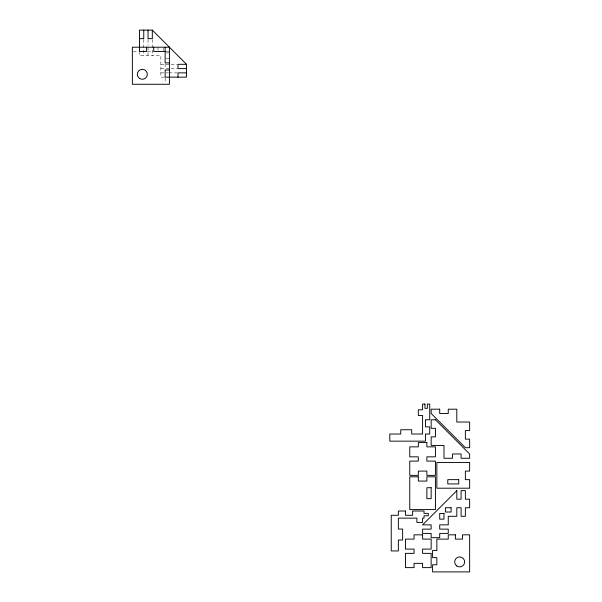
<?xml version="1.0" encoding="UTF-8"?>
<svg xmlns="http://www.w3.org/2000/svg" width="602" height="602" viewBox="0 0 602 602"><rect width="100%" height="100%" fill="white"/><g stroke="black" fill="none" stroke-linecap="round" stroke-linejoin="round"><path stroke-width="0.45" stroke-dasharray="3.01 2.26" d="M133.245 51.486L138.595 51.486M147.505 51.486L152.848 51.486M166.001 51.486L169.425 51.486M166.001 52.908L169.425 52.908M166.001 58.612L169.425 58.612M160.869 64.316L169.425 64.316M171.134 64.316L177.123 64.316M160.869 68.59L169.425 68.59M171.134 68.59L177.123 68.59M160.869 72.872L168.568 72.872M169.117 72.872L177.123 72.872M164.293 77.146L160.869 77.146L160.869 55.76L139.483 55.76L139.483 52.344M165.144 63.782L165.144 69.132M165.144 78.042L165.144 82.497M163.721 48.062L163.721 50.628M158.017 47.212L158.017 50.628M152.314 39.506L152.314 55.76M148.039 39.506L148.039 45.496M148.039 47.212L148.039 55.76M143.758 39.506L143.758 55.76"/><path stroke-width="0.9" d="M169.425 70.02L165.144 70.02L165.144 77.146L186.53 77.146L186.53 64.316L152.314 30.1L139.483 30.1L139.483 51.486L146.61 51.486L146.61 47.212M139.483 38.656L143.758 38.656L143.758 30.1M165.144 51.486L153.743 51.486L153.743 47.212M169.425 62.894L165.144 62.894L165.144 47.212M186.53 64.316L177.981 64.316L177.981 68.59L186.53 68.59M186.53 72.872L177.981 72.872L177.981 77.146M152.314 30.1L152.314 38.656L148.039 38.656L148.039 30.1M456.813 490.638L422.596 524.854L431.152 524.854L431.152 529.128L422.596 529.128L422.596 533.41L431.152 533.41L431.152 537.684L439.708 537.684L439.708 533.41L448.257 533.41L448.257 529.128L439.708 529.128L439.708 524.854L448.257 524.854L448.257 516.298L456.813 516.298L456.813 507.742L461.087 507.742L461.087 516.298L465.369 516.298L465.369 507.742L469.643 507.742L469.643 499.186L465.369 499.186L465.369 490.638L461.087 490.638L461.087 499.186L456.813 499.186L456.813 490.638M169.425 47.212L132.357 47.212L132.357 84.28L169.425 84.28L169.425 47.212M424.974 404.085L422.596 404.085L422.596 409.789L418.322 409.789L418.322 415.493L422.596 415.493L422.596 434.027L411.663 434.027L411.663 429.745L400.736 429.745L400.736 434.027L389.803 434.027L389.803 441.153L425.448 441.153L425.448 434.027L429.723 434.027L429.723 426.893L425.448 426.893L425.448 419.767L429.723 419.767L429.723 404.085L427.352 404.085L427.352 408.359L424.974 408.359L424.974 404.085M439.708 409.194L431.152 409.194L431.152 413.476L465.369 447.692L469.643 447.692L469.643 439.136L465.369 439.136L465.369 430.581L469.643 430.581L469.643 422.032L456.813 422.032L456.813 409.194L448.257 409.194L448.257 413.476L439.708 413.476L439.708 409.194M435.427 419.767L431.152 419.767L431.152 428.323L435.427 428.323L435.427 436.879L431.152 436.879L431.152 445.427L443.983 445.427L443.983 458.265L452.538 458.265L452.538 453.983L461.087 453.983L461.087 458.265L469.643 458.265L469.643 453.983L435.427 419.767M426.871 442.575L418.322 442.575L418.322 446.857L409.766 446.857L409.766 456.835L418.322 456.835L418.322 461.109L409.766 461.109L409.766 475.369L418.322 475.369L418.322 471.095L426.871 471.095L426.871 475.369L435.427 475.369L435.427 461.109L426.871 461.109L426.871 456.835L435.427 456.835L435.427 446.857L426.871 446.857L426.871 442.575M469.643 462.539L436.856 462.539L436.856 488.199L469.643 488.199L469.643 479.643L465.369 479.643L465.369 471.095L469.643 471.095L469.643 462.539M418.322 476.799L409.766 476.799L409.766 509.585L435.427 509.585L435.427 476.799L426.871 476.799L426.871 481.073L418.322 481.073L418.322 476.799M458.716 479.643L447.783 479.643L447.783 483.925L458.716 483.925L458.716 479.643M431.152 487.725L426.871 487.725L426.871 498.659L431.152 498.659L431.152 487.725M451.109 507.742L445.405 507.742L445.405 512.024L451.109 512.024L451.109 507.742M405.485 511.015L398.358 511.015L398.358 515.289L391.232 515.289L391.232 550.935L398.358 550.935L398.358 540.002L402.64 540.002L402.64 529.068L398.358 529.068L398.358 518.141L416.893 518.141L416.893 522.416L422.596 522.416L422.596 518.141L424.019 518.141L424.019 515.763L428.3 515.763L428.3 513.386L424.019 513.386L424.019 511.015L412.618 511.015L412.618 515.289L405.485 515.289L405.485 511.015M443.983 513.446L439.708 513.446L439.708 519.15L443.983 519.15L443.983 513.446M422.596 534.832L414.041 534.832L414.041 539.106L405.485 539.106L405.485 549.092L414.041 549.092L414.041 553.366L405.485 553.366L405.485 567.626L414.041 567.626L414.041 563.344L422.596 563.344L422.596 567.626L431.152 567.626L431.152 553.366L422.596 553.366L422.596 549.092L431.152 549.092L431.152 539.106L422.596 539.106L422.596 534.832M455.39 534.832L448.257 534.832L448.257 539.106L436.856 539.106L436.856 550.514L432.575 550.514L432.575 557.64L436.856 557.64L436.856 564.774L432.575 564.774L432.575 571.9L469.643 571.9L469.643 534.832L462.517 534.832L462.517 539.106L455.39 539.106L455.39 534.832M456.79 566A4.989 4.989 0 0 0 464.631 562.366A4.989 4.989 0 0 0 457.565 557.392A4.989 4.989 0 0 0 456.79 566M139.461 78.373A4.989 4.989 0 0 0 147.302 74.746A4.989 4.989 0 0 0 140.236 69.772A4.989 4.989 0 0 0 139.461 78.373"/></g></svg>
